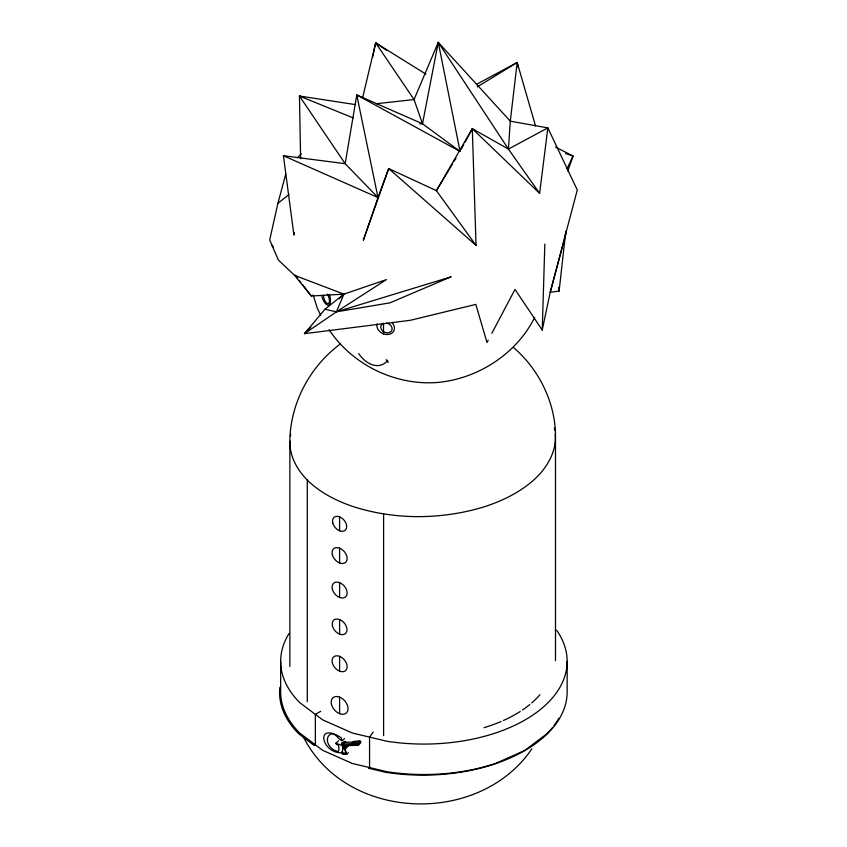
<?xml version="1.0" encoding="UTF-8"?>
<svg xmlns="http://www.w3.org/2000/svg" width="847" height="847" viewBox="0 0 847 847"><rect width="100%" height="100%" fill="white"/><g stroke="black" fill="none" stroke-linecap="round" stroke-linejoin="round"><path stroke-width="1.27" d="M383.49 333.866L383.553 323.363M342.59 745.762L341.648 745.392L342.622 742.374L352.945 742.099L354.364 741.21L351.907 743.708L341.659 743.994M358.366 745.328L357.392 744.968L357.413 743.56L358.366 741.94L359.7 741.061L360.631 741.432L360.663 742.83L358.366 745.328L343.797 745.731M491.863 333.263L515.008 289.399L542.239 330.076L544.833 244.021M419.89 123.831L422.505 123.778L438.27 42.35L460.048 151.433L422.505 123.778L414.045 99.565L438.27 42.35L510.296 121.185L547.85 127.886L539.613 193.338L508.422 149.072L510.296 121.185L517.178 62.477L476.84 84.181M290.066 441.213C289.314 456.004 297.191 469.789 307.292 480.069A126.754 73.181 0 0 0 353.252 506.612C394.469 519.825 439.593 519.709 481.096 507.755A139.014 80.264 0 0 0 540.058 473.706C549.587 462.896 556.723 448.698 555.166 433.96M290.457 436.396L290.659 433.992M342.876 749.362L343.077 747.096L344.051 747.086L345.989 753.29L342.569 752.75M542.239 330.076L550.211 292.3L559.115 291.082L565.796 231.083M342.019 751.31L341.775 753.375L343.024 754.296L346.751 754.19L348.371 752.634M294.29 232.523L293.93 235.106L283.417 155.732L345.174 163.683L377.995 197.573L363.342 240.23L388.688 168.553L436.406 190.66L476.046 245.408L472.298 128.67L508.422 149.072L547.85 127.886L577.283 189.982L550.211 292.3L565.955 233.677M372.722 56.993L375.645 42.837L425.946 74.144M285.714 174.249L277.89 203.375L269.717 239.902L278.335 259.997L294.555 275.349L311.325 296.016L343.893 294.131L386.454 279.584L336.45 311.823L304.454 333.676L410.234 320.314L475.823 304.412L486.993 342.495L488.211 340.187M341.701 740.934L341.182 737.716C314.449 720.628 321.5 754.37 342.41 752.708L342.844 747.086C351.685 748.642 328.572 740.013 338.588 745.392L339.001 749.436L338.313 751.353C331.156 751.151 323.819 740.956 329.282 734.963C336.418 729.691 339.605 745.392 344.517 738.552M362.632 97.765L375.645 42.837L386.497 50.301M567.818 170.956L573.091 156.07L555.568 147.082M345.65 741.453L343.194 743.952L343.459 742.311L344.507 741.813M283.417 155.732L377.995 197.573L388.688 168.553L476.046 245.408M534.637 317.519C516.628 353.58 478.544 378.376 438.651 382.368C396.216 386.158 352.596 365.173 329.102 329.716M567.014 168.701L573.091 156.07L565.69 153.498M461.276 149.157L463.722 144.604M464.95 142.328L472.298 128.67L539.613 193.338M472.298 128.67L436.406 190.66L452.616 163.757M453.971 161.512L455.993 158.156M352.945 742.099L351.907 743.708L352.299 744.397L353.135 744.375L356.047 741.167L359.7 741.061M343.194 743.952L344.613 742.088L343.946 742.777M373.241 731.977L369.557 737.123L369.557 767.573M369.006 767.446L368.456 768.208L385.734 772.337A143.249 82.699 0 0 0 524.102 750.929L546.866 733.809A143.249 82.699 0 0 0 552.339 727.764M531.852 748.822C479.402 826.196 346.508 821.844 303.554 737.218M294.555 275.349L343.893 294.131L324.92 309.271L304.454 333.676L310.87 327.238M346.751 754.19L344.665 747.943L346.254 746.292M344.665 747.943L346.412 747.869L348.869 745.307M341.489 743.56L342.686 744.058L341.489 743.56L342.432 742.597M346.084 744.82L345.46 745.455L346.571 744.799M345.777 746.652L347.175 745.805M345.978 747.022L347.471 745.794M352.299 744.397L355.264 741.39M353.135 744.375L356.111 741.358M358.99 743.221L359.594 742.607L358.747 742.787L358.503 743.931L359.552 742.618M297.583 157.648L301.278 153.91M339.308 298.726L343.893 294.131L336.45 311.823L324.92 309.271M335.751 743.211L338.567 740.829M277.89 203.375L288.986 194.461M340.589 343.797C310.478 365.925 290.934 401.954 289.865 439.402L289.865 666.6M477.242 86.902L517.178 62.477L535.537 125.991M320.706 711.3L315.359 714.392L315.359 744.841L314.258 745.476L298.747 733.809A143.249 82.699 0 0 1 279.828 687.383M383.627 323.332L382.452 323.925A5.876 4.69 24.5 0 0 382.41 330.764L383.575 331.706A5.876 4.69 24.5 0 0 391.939 330.023A5.876 4.69 24.5 0 0 386.476 323.109M376.396 103.715L414.045 99.565L375.645 42.837M358.408 741.496L360.631 741.432M354.628 742.046L358.366 741.94M353.58 743.666L357.413 743.56M341.648 745.392L357.392 744.968M343.829 753.714L347.037 753.618M300.611 158.643L299.446 96.018L355.592 104.636M422.505 123.778L356.767 94.949L345.174 163.683L299.446 96.018L353.125 117.902M299.446 96.018L301.871 97.066M460.048 151.433L356.767 94.949L377.995 197.573M513.409 347.397C538.025 368.551 553.896 399.604 555.494 432.139L555.494 660.66M271.76 245.027L273.38 247.102M295.222 275.18L297.636 278.303M299.245 280.389L300.854 282.475M302.464 284.56L311.325 296.016M438.27 42.35L508.422 149.072M320.695 315.211L317.339 308.244L313.136 295.01M517.178 62.477L518.226 67.601M554.351 427.979L554.679 430.371M558.766 287.197L559.115 291.082M346.222 745.667L346.412 747.869M567.151 661.369L567.151 691.819A143.249 82.699 0 0 1 525.204 750.294L495.527 763.443A143.249 82.699 0 0 1 386.835 771.702L352.278 763.443L322.612 750.294L299.849 733.174A143.249 82.699 0 0 1 280.653 691.819L280.653 661.369M383.596 513.96L383.596 735.62M339.605 516.861L339.605 530.804M339.605 548.136L339.605 562.959M339.605 582.641L339.605 597.463M339.605 619.549L339.605 634.117M339.605 656.34L339.605 671.163M339.605 697.113L339.605 713.682M307.292 480.069L307.292 701.729M387.185 360.981A28.247 18.772 69 0 1 358.652 353.559M556.627 630.253A143.249 82.699 0 0 1 531.281 716.117A143.249 82.699 0 0 1 386.835 741.252L352.278 732.994L322.612 719.844L299.849 702.724A143.249 82.699 0 0 1 289.06 633.461M539.931 694.752A129.633 74.843 0 0 1 531.715 702.936M529.788 704.556A129.633 74.843 0 0 1 522.461 709.987M520.217 711.469A129.633 74.843 0 0 1 503.414 720.479M501.043 721.517A129.633 74.843 0 0 1 483.997 727.689M558.935 718.203A143.249 82.699 0 0 1 553.98 725.678M329.25 294.47A9.073 3.843 71.9 0 1 328.636 305.206A9.073 3.843 71.9 0 1 321.86 296.365M386.031 359.869A2.118 2.065 -40.7 0 1 387.884 362.611M391.939 322.601A9.073 7.252 24.5 0 1 393.781 331.039A9.073 7.252 24.5 0 1 385.629 334.427L383.352 333.834A9.073 7.252 24.5 0 1 377.211 323.734M327.27 294.142A5.876 2.488 71.9 0 1 329.388 301.754A5.876 2.488 71.9 0 1 326.148 302.644A5.876 2.488 71.9 0 1 323.469 295.19M450.943 276.874L389.885 302.866L336.45 311.823L450.943 276.874M331.473 704.386A10.143 6.882 49.3 0 0 345.565 713.555A10.143 6.882 49.3 0 0 341.786 698.235A10.143 6.882 49.3 0 0 331.473 704.386M332.448 625.954A8.925 6.045 49.3 0 0 344.845 634.022A8.925 6.045 49.3 0 0 341.521 620.544A8.925 6.045 49.3 0 0 332.448 625.954M332.331 589.152A9.073 6.151 49.3 0 0 344.941 597.357A9.073 6.151 49.3 0 0 341.553 583.647A9.073 6.151 49.3 0 0 332.331 589.152M332.331 662.841A9.073 6.151 49.3 0 0 344.941 671.057A9.073 6.151 49.3 0 0 341.553 657.346A9.073 6.151 49.3 0 0 332.331 662.841M332.755 522.98A8.544 5.791 49.3 0 0 344.623 530.709A8.544 5.791 49.3 0 0 341.447 517.803A8.544 5.791 49.3 0 0 332.755 522.98M332.331 554.647A9.073 6.151 49.3 0 0 344.941 562.853A9.073 6.151 49.3 0 0 341.553 549.152A9.073 6.151 49.3 0 0 332.331 554.647"/></g></svg>
